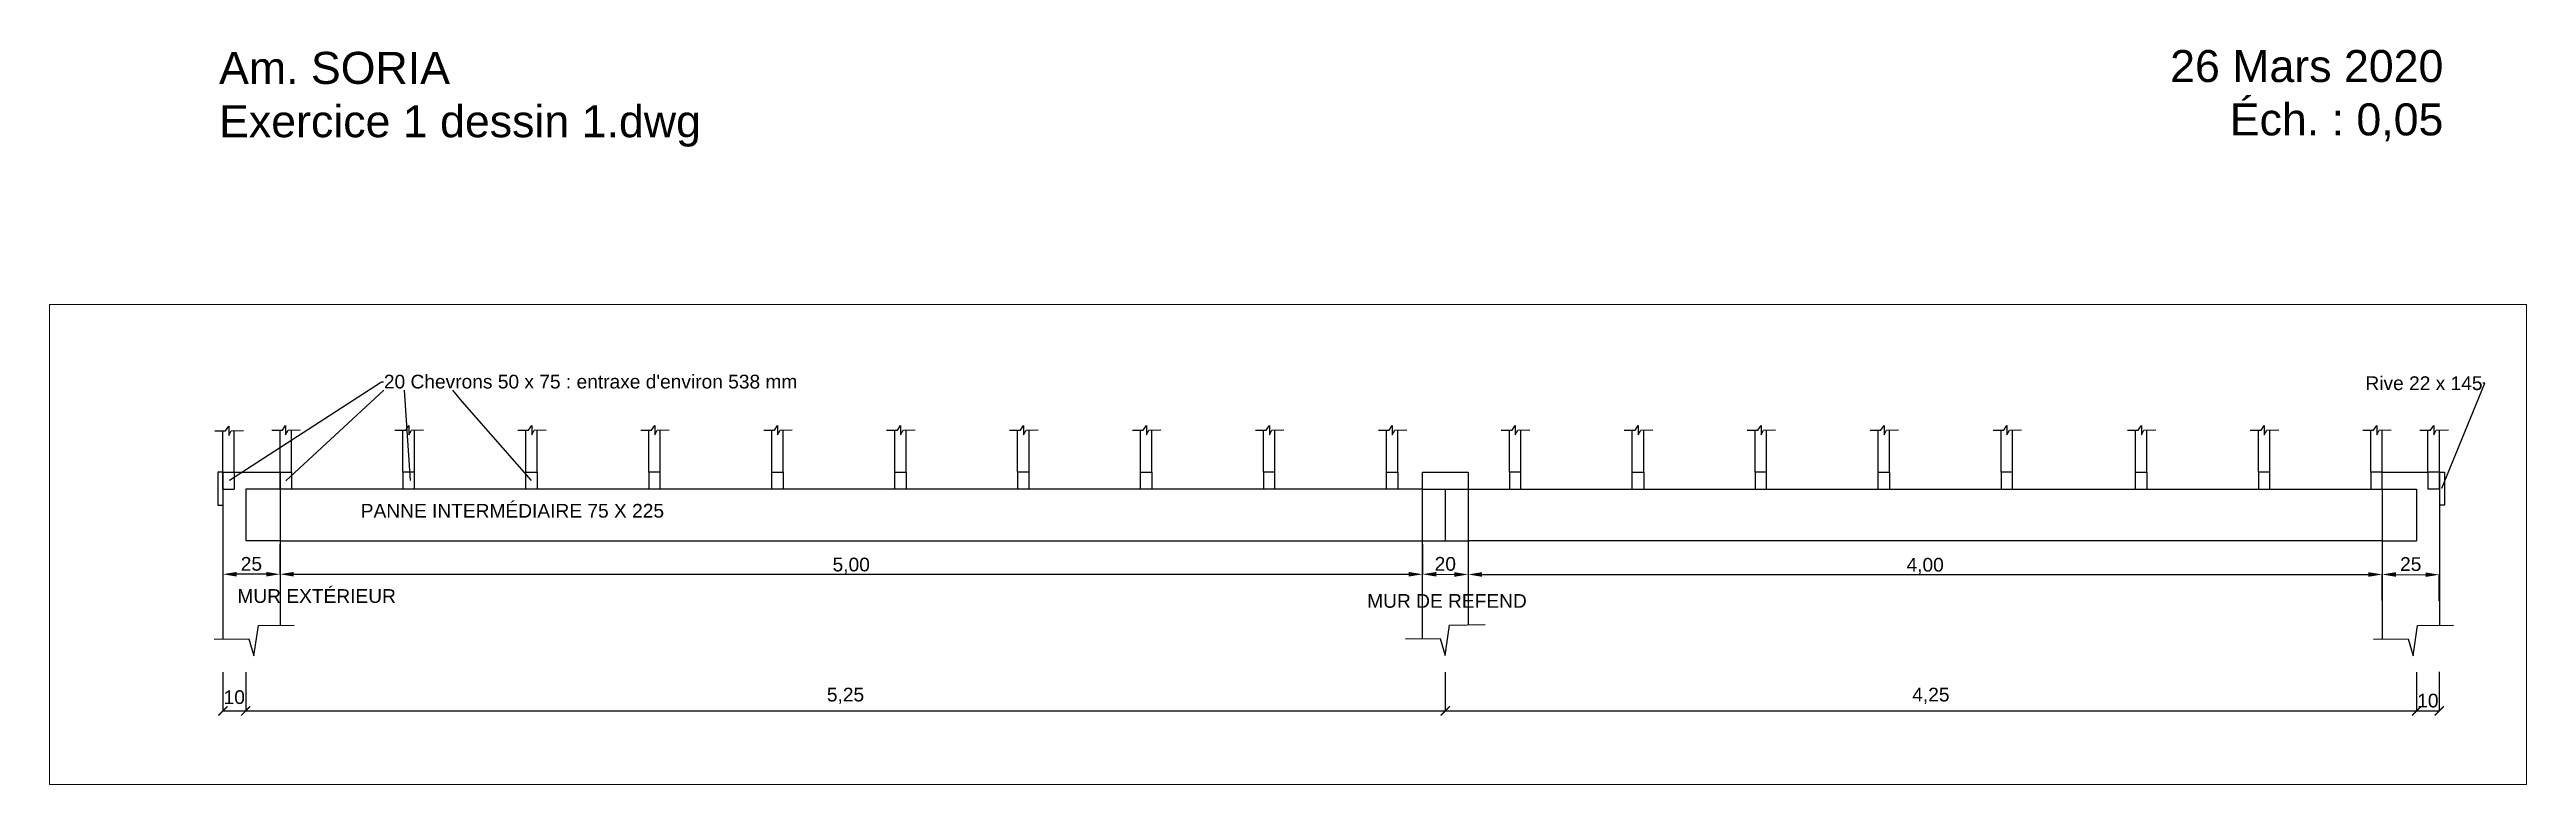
# Paper-space layout 'Présentation1' of a CAD drawing. Header units: millimetres. Extents: x 15 to 557, y 123 to 284.
# The model-space entities are those that its viewports show. They can reach past a viewport. Long polylines and large blocks are cut down to what shows.
import ezdxf
from ezdxf import colors
from ezdxf.entities.mleader import LeaderData, LeaderLine
from ezdxf.math import Vec2, Vec3

# ---------------------------------------------------------------- set-up
doc = ezdxf.new("R2010")
doc.units = ezdxf.units.MM
doc.linetypes.add('ACAD_ISO03W100', pattern=[30, 12, -18])
doc.styles.get("Standard").update_dxf_attribs({"font": 'Arial.ttf'})
doc.linetypes.add('ZIGZAG', pattern='A,0.00254,-5.08,[131,ltypeshp.shx,S=5.08,R=0,X=-5.08,Y=0],-10.16,[131,ltypeshp.shx,S=5.08,R=180,X=5.08,Y=0],-5.08', length=20.32254)
doc.dimstyles.new('ISO-25', dxfattribs={"dimtxt": 2.5, "dimasz": 2.5, "dimexe": 1.25, "dimexo": 0.625, "dimtad": 1, "dimtxsty": 'Standard', "dimcen": 2.5, "dimadec": 0, "dimazin": 0, "dimtfac": 1, "dimtmove": 0, "dimatfit": 3, "dimfxl": 1, "dimarcsym": 0})

# ---------------------------------------------------------------- blocks, each defined once
blk = doc.blocks.new('*D2')
at = {"color": 0, "lineweight": -2, "ltscale": 10, "transparency": 16777216}
for p, q in [((398, 754), (398, 621)), ((5398, 754), (5398, 621)), ((458, 622), (5338, 622))]:
    blk.add_line(p, q, dxfattribs=at)
at = {"color": 0, "ltscale": 10, "transparency": 16777216}
for points in [[(458, 632), (458, 612), (398, 622)], [(5338, 632), (5338, 612), (5398, 622)]]:
    blk.add_solid(points, dxfattribs=at)
at = {"layer": 'DEFPOINTS', "color": 0, "ltscale": 10, "transparency": 16777216}
for p in [(398, 769), (5398, 769), (5398, 622)]:
    blk.add_point(p, dxfattribs=at)
at = {"color": 0, "ltscale": 10, "transparency": 16777216, "insert": (2898, 659), "char_height": 60, "attachment_point": 5}
blk.add_mtext('5,00', dxfattribs=at)
blk = doc.blocks.new('*D3')
at = {"color": 0, "lineweight": -2, "transparency": 16777216}
for p, q in [((5598, 753), (5598, 620)), ((9598, 753), (9598, 620)), ((5658, 621), (9538, 621))]:
    blk.add_line(p, q, dxfattribs=at)
at = {"color": 0, "transparency": 16777216}
for points in [[(5658, 631), (5658, 611), (5598, 621)], [(9538, 631), (9538, 611), (9598, 621)]]:
    blk.add_solid(points, dxfattribs=at)
at = {"layer": 'DEFPOINTS', "color": 0, "transparency": 16777216}
for p in [(5598, 768), (9598, 768), (9598, 621)]:
    blk.add_point(p, dxfattribs=at)
at = {"color": 0, "transparency": 16777216, "insert": (7598, 658), "char_height": 60, "attachment_point": 5}
blk.add_mtext('4,00', dxfattribs=at)
blk = doc.blocks.new('*D4')
at = {"lineweight": -2, "transparency": 16777216}
blk.add_line((338, 622), (208, 622), dxfattribs=at)
at = {"transparency": 16777216}
for points in [[(208, 632), (208, 612), (148, 622)], [(338, 632), (338, 612), (398, 622)]]:
    blk.add_solid(points, dxfattribs=at)
at = {"layer": 'DEFPOINTS', "color": 0, "transparency": 16777216}
for p in [(148, 690), (398, 690), (148, 622)]:
    blk.add_point(p, dxfattribs=at)
at = {"color": 0, "transparency": 16777216, "insert": (273, 667), "char_height": 60, "attachment_point": 5}
blk.add_mtext('25', dxfattribs=at)
blk = doc.blocks.new('*D5')
at = {"color": 0, "lineweight": -2, "transparency": 16777216}
for p, q in [((5398, 621), (5398, 621)), ((5458, 622), (5538, 621)), ((5598, 621), (5598, 622))]:
    blk.add_line(p, q, dxfattribs=at)
at = {"color": 0, "transparency": 16777216}
for points in [[(5458, 632), (5458, 612), (5398, 622)], [(5538, 631), (5538, 611), (5598, 621)]]:
    blk.add_solid(points, dxfattribs=at)
at = {"layer": 'DEFPOINTS', "color": 0, "transparency": 16777216}
for p in [(5398, 622), (5598, 621), (5598, 621)]:
    blk.add_point(p, dxfattribs=at)
at = {"color": 0, "transparency": 16777216, "insert": (5498, 667), "char_height": 60, "attachment_point": 5, "rotation": 359.7219}
blk.add_mtext('20', dxfattribs=at)
blk = doc.blocks.new('*D6')
at = {"color": 0, "lineweight": -2, "transparency": 16777216}
for p, q in [((9598, 507), (9598, 622)), ((9658, 621), (9788, 620)), ((9848, 506), (9848, 621))]:
    blk.add_line(p, q, dxfattribs=at)
at = {"color": 0, "transparency": 16777216}
for points in [[(9658, 631), (9658, 611), (9598, 621)], [(9788, 630), (9788, 610), (9848, 620)]]:
    blk.add_solid(points, dxfattribs=at)
at = {"layer": 'DEFPOINTS', "color": 0, "transparency": 16777216}
for p in [(9848, 620), (9598, 507), (9848, 505)]:
    blk.add_point(p, dxfattribs=at)
at = {"color": 0, "transparency": 16777216, "insert": (9723, 666), "char_height": 60, "attachment_point": 5, "rotation": 359.7135}
blk.add_mtext('25', dxfattribs=at)
blk = doc.blocks.new('_ArchTick')
at = {"color": 0, "linetype": 'ByBlock', "const_width": 0.15}
blk.add_lwpolyline([(-0.5, -0.5), (0.5, 0.5)], dxfattribs=at)
blk = doc.blocks.new('*D7')
at = {"color": 0, "lineweight": -2, "transparency": 16777216}
for p, q in [((148, 194), (148, 23)), ((248, 194), (248, 23)), ((148, 24), (248, 24))]:
    blk.add_line(p, q, dxfattribs=at)
at = {"layer": 'DEFPOINTS', "color": 0, "transparency": 16777216}
for p in [(148, 194), (248, 194), (248, 24)]:
    blk.add_point(p, dxfattribs=at)
at = {"color": 0, "lineweight": -2, "transparency": 16777216, "xscale": 40, "yscale": 40, "zscale": 40, "rotation": 180}
blk.add_blockref('_ArchTick', (148, 24), dxfattribs=at)
at = {"color": 0, "lineweight": -2, "transparency": 16777216, "xscale": 40, "yscale": 40, "zscale": 40}
blk.add_blockref('_ArchTick', (248, 24), dxfattribs=at)
at = {"color": 0, "transparency": 16777216, "insert": (198, 84), "char_height": 60, "attachment_point": 5}
blk.add_mtext('10', dxfattribs=at)
blk = doc.blocks.new('*D9')
at = {"color": 0, "lineweight": -2, "transparency": 16777216}
for p, q in [((248, 194), (248, 23)), ((5498, 145), (5498, 23)), ((248, 24), (5498, 24))]:
    blk.add_line(p, q, dxfattribs=at)
at = {"layer": 'DEFPOINTS', "color": 0, "transparency": 16777216}
for p in [(248, 194), (5498, 145), (5498, 24)]:
    blk.add_point(p, dxfattribs=at)
at = {"color": 0, "lineweight": -2, "transparency": 16777216, "xscale": 40, "yscale": 40, "zscale": 40, "rotation": 180}
blk.add_blockref('_ArchTick', (248, 24), dxfattribs=at)
at = {"color": 0, "lineweight": -2, "transparency": 16777216, "xscale": 40, "yscale": 40, "zscale": 40}
blk.add_blockref('_ArchTick', (5498, 24), dxfattribs=at)
at = {"color": 0, "transparency": 16777216, "insert": (2873, 90), "char_height": 60, "attachment_point": 5}
blk.add_mtext('5,25', dxfattribs=at)
blk = doc.blocks.new('*D10')
at = {"color": 0, "lineweight": -2, "transparency": 16777216}
for p, q in [((5498, 194), (5498, 23)), ((9748, 194), (9748, 23)), ((5498, 24), (9748, 24))]:
    blk.add_line(p, q, dxfattribs=at)
at = {"layer": 'DEFPOINTS', "color": 0, "transparency": 16777216}
for p in [(5498, 195), (9748, 194), (9748, 24)]:
    blk.add_point(p, dxfattribs=at)
at = {"color": 0, "lineweight": -2, "transparency": 16777216, "xscale": 40, "yscale": 40, "zscale": 40, "rotation": 180}
blk.add_blockref('_ArchTick', (5498, 24), dxfattribs=at)
at = {"color": 0, "lineweight": -2, "transparency": 16777216, "xscale": 40, "yscale": 40, "zscale": 40}
blk.add_blockref('_ArchTick', (9748, 24), dxfattribs=at)
at = {"color": 0, "transparency": 16777216, "insert": (7623, 90), "char_height": 60, "attachment_point": 5}
blk.add_mtext('4,25', dxfattribs=at)
blk = doc.blocks.new('*D11')
at = {"color": 0, "lineweight": -2, "transparency": 16777216}
for p, q in [((9748, 194), (9748, 23)), ((9848, 195), (9848, 23)), ((9748, 24), (9848, 24))]:
    blk.add_line(p, q, dxfattribs=at)
at = {"layer": 'DEFPOINTS', "color": 0, "transparency": 16777216}
for p in [(9748, 194), (9848, 196), (9848, 24)]:
    blk.add_point(p, dxfattribs=at)
at = {"color": 0, "lineweight": -2, "transparency": 16777216, "xscale": 40, "yscale": 40, "zscale": 40, "rotation": 180}
blk.add_blockref('_ArchTick', (9748, 24), dxfattribs=at)
at = {"color": 0, "lineweight": -2, "transparency": 16777216, "xscale": 40, "yscale": 40, "zscale": 40}
blk.add_blockref('_ArchTick', (9848, 24), dxfattribs=at)
at = {"color": 0, "transparency": 16777216, "insert": (9798, 69), "char_height": 60, "attachment_point": 5}
blk.add_mtext('10', dxfattribs=at)

msp = doc.modelspace()

# ---------------------------------------------------------------- linework, layer by layer
for p, q in [((423.902, 1031.022), (852.753, 1427.513)), ((969.575, 1032.602), (942.8, 1427.513)), ((1196.099, 1377.723), (1154.667, 1427.513)), ((1498.11, 1031.692), (1196.099, 1377.723)), ((148.243, 1068.817), (148.243, 1249.459)), ((198.243, 1068.817), (198.243, 1249.459)), ((398.243, 1068.817), (398.243, 1251.779)), ((448.243, 1068.817), (448.243, 1251.779)), ((936.243, 1068.817), (936.243, 1249.459)), ((986.243, 1068.817), (986.243, 1249.459)), ((1474.243, 1068.817), (1474.243, 1249.459)), ((1524.243, 1068.817), (1524.243, 1249.459)), ((2012.243, 1068.817), (2012.243, 1249.459)), ((2062.243, 1068.817), (2062.243, 1249.459)), ((2550.243, 1068.817), (2550.243, 1249.459)), ((2600.243, 1068.817), (2600.243, 1249.459)), ((3088.243, 1068.817), (3088.243, 1249.459)), ((3138.243, 1068.817), (3138.243, 1249.459)), ((3626.243, 1068.817), (3626.243, 1249.459)), ((3676.243, 1068.817), (3676.243, 1249.459)), ((4164.243, 1068.817), (4164.243, 1249.459)), ((4214.243, 1068.817), (4214.243, 1249.459)), ((4702.243, 1068.817), (4702.243, 1249.459)), ((4752.243, 1068.817), (4752.243, 1249.459)), ((5240.243, 1068.817), (5240.243, 1249.459)), ((5290.243, 1068.817), (5290.243, 1249.459)), ((5778.243, 1068.817), (5778.243, 1249.459)), ((5828.243, 1068.817), (5828.243, 1249.459)), ((6316.243, 1068.817), (6316.243, 1249.459)), ((6366.243, 1068.817), (6366.243, 1249.459)), ((6854.243, 1068.817), (6854.243, 1249.459)), ((6904.243, 1068.817), (6904.243, 1249.459)), ((7392.243, 1068.817), (7392.243, 1249.459)), ((7442.243, 1068.817), (7442.243, 1249.459)), ((7930.243, 1068.817), (7930.243, 1249.459)), ((7980.243, 1068.817), (7980.243, 1249.459)), ((8518.243, 1068.817), (8518.243, 1249.459)), ((8568.243, 1068.817), (8568.243, 1249.459)), ((9056.243, 1068.817), (9056.243, 1249.459)), ((9106.243, 1068.817), (9106.243, 1249.459)), ((9548.243, 1068.817), (9548.243, 1249.459)), ((9598.243, 1068.817), (9598.243, 1249.459)), ((9798.243, 1068.817), (9798.243, 1249.459)), ((9848.243, 1068.817), (9848.243, 1249.459)), ((148.243, 1068.817), (126.243, 1068.817)), ((126.243, 1068.817), (126.243, 923.817)), ((148.243, 1068.817), (148.243, 768.817)), ((148.243, 993.817), (148.243, 1068.817)), ((148.243, 1068.817), (198.243, 1068.817)), ((148.243, 993.817), (198.243, 993.817)), ((198.243, 1068.817), (198.243, 993.817)), ((398.243, 1068.817), (398.243, 398.817)), ((398.243, 993.817), (398.243, 1068.817)), ((398.243, 993.817), (398.243, 1068.817)), ((398.243, 1068.817), (448.243, 1068.817)), ((5398.243, 993.817), (398.243, 993.817)), ((398.243, 993.817), (398.243, 768.817)), ((448.243, 1068.817), (448.243, 993.817)), ((986.243, 1068.817), (936.243, 1068.817)), ((936.243, 1068.817), (936.243, 993.817)), ((986.243, 993.817), (986.243, 1068.817)), ((1474.243, 993.817), (1474.243, 1068.817)), ((1474.243, 1068.817), (1524.243, 1068.817)), ((1524.243, 1068.817), (1524.243, 993.817)), ((2062.243, 1068.817), (2012.243, 1068.817)), ((2012.243, 1068.817), (2012.243, 993.817)), ((2062.243, 993.817), (2062.243, 1068.817)), ((2550.243, 993.817), (2550.243, 1068.817)), ((2550.243, 1068.817), (2600.243, 1068.817)), ((2600.243, 1068.817), (2600.243, 993.817)), ((3088.243, 993.817), (3088.243, 1068.817)), ((3088.243, 1068.817), (3138.243, 1068.817)), ((3138.243, 1068.817), (3138.243, 993.817)), ((3676.243, 1068.817), (3626.243, 1068.817)), ((3626.243, 1068.817), (3626.243, 993.817)), ((3676.243, 993.817), (3676.243, 1068.817)), ((4164.243, 993.817), (4164.243, 1068.817)), ((4164.243, 1068.817), (4214.243, 1068.817)), ((4214.243, 1068.817), (4214.243, 993.817)), ((4752.243, 1068.817), (4702.243, 1068.817)), ((4702.243, 1068.817), (4702.243, 993.817)), ((4752.243, 993.817), (4752.243, 1068.817)), ((5225.437, 993.817), (5225.437, 993.817)), ((5240.243, 993.817), (5240.243, 1068.817)), ((5240.243, 1068.817), (5290.243, 1068.817)), ((5290.243, 1068.817), (5290.243, 993.817)), ((5398.243, 340.425), (5398.243, 1068.817)), ((5548.243, 993.817), (5598.243, 993.817)), ((5598.243, 1068.817), (5598.243, 601.109)), ((5598.243, 993.817), (9598.243, 993.817)), ((5828.243, 1068.817), (5778.243, 1068.817)), ((5778.243, 1068.817), (5778.243, 993.817)), ((5828.243, 993.817), (5828.243, 1068.817)), ((6316.243, 993.817), (6316.243, 1068.817)), ((6316.243, 1068.817), (6366.243, 1068.817)), ((6366.243, 1068.817), (6366.243, 993.817)), ((6598.243, 993.817), (6598.243, 993.817)), ((6904.243, 1068.817), (6854.243, 1068.817)), ((6854.243, 1068.817), (6854.243, 993.817)), ((6904.243, 993.817), (6904.243, 1068.817)), ((7392.243, 993.817), (7392.243, 1068.817)), ((7392.243, 1068.817), (7442.243, 1068.817)), ((7442.243, 1068.817), (7442.243, 993.817)), ((7980.243, 1068.817), (7930.243, 1068.817)), ((7930.243, 1068.817), (7930.243, 993.817)), ((7980.243, 993.817), (7980.243, 1068.817)), ((8518.243, 993.817), (8518.243, 1068.817)), ((8518.243, 1068.817), (8568.243, 1068.817)), ((8568.243, 1068.817), (8568.243, 993.817)), ((9106.243, 1068.817), (9056.243, 1068.817)), ((9056.243, 1068.817), (9056.243, 993.817)), ((9106.243, 993.817), (9106.243, 1068.817)), ((9598.243, 1068.817), (9548.243, 1068.817)), ((9548.243, 1068.817), (9548.243, 993.817)), ((9598.243, 993.817), (9598.243, 1068.817)), ((9598.243, 993.817), (9598.243, 768.817)), ((9798.243, 1068.817), (9798.243, 993.817)), ((9848.243, 1068.817), (9798.243, 1068.817)), ((9848.243, 993.817), (9798.243, 993.817)), ((9848.243, 1068.817), (9848.243, 398.817)), ((9848.243, 993.817), (9848.243, 1068.817)), ((9848.243, 1068.817), (9870.243, 1068.817)), ((9870.243, 1068.817), (9870.243, 923.817)), ((126.243, 923.817), (148.243, 923.817)), ((9870.243, 923.817), (9848.243, 923.817)), ((148.243, 768.817), (148.243, 338.093)), ((398.243, 768.817), (5398.243, 768.817)), ((9598.243, 768.817), (5598.243, 768.817)), ((9598.243, 768.817), (9598.243, 338.093)), ((5598.243, 601.109), (5598.243, 401.177))]:
    msp.add_line(p, q)
at = {"linetype": 'ZIGZAG', "ltscale": 0.1}
for p, q in [((198.243, 1068.817), (398.243, 1068.817)), ((9598.243, 1068.817), (9798.243, 1068.817))]:
    msp.add_line(p, q, dxfattribs=at)
at = {"linetype": 'ACAD_ISO03W100', "ltscale": 0.1}
for p, q in [((248.243, 993.817), (248.243, 768.817)), ((398.243, 993.817), (248.243, 993.817)), ((9598.243, 993.817), (9748.243, 993.817)), ((9748.243, 993.817), (9748.243, 768.817)), ((398.243, 768.817), (248.243, 768.817)), ((9598.243, 768.817), (9748.243, 768.817))]:
    msp.add_line(p, q, dxfattribs=at)
at = {"linetype": 'ZIGZAG', "ltscale": 2}
msp.add_line((5398.243, 1068.817), (5598.243, 1068.817), dxfattribs=at)
at = {"linetype": 'ACAD_ISO03W100', "ltscale": 0.05}
for p, q in [((5398.243, 993.817), (5598.243, 993.817)), ((5498.243, 768.817), (5498.243, 993.817)), ((5398.243, 768.817), (5598.243, 768.817))]:
    msp.add_line(p, q, dxfattribs=at)
at = {"linetype": 'Continuous'}
for points in [[(112.955, 1249.566), (160.269, 1249.433), (174.105, 1269.912), (174.105, 1229.622), (184.983, 1249.809), (237.726, 1251.064)], [(361.763, 1251.861), (409.077, 1251.728), (422.913, 1272.208), (422.913, 1231.917), (433.791, 1252.104), (486.534, 1253.359)], [(900.924, 1251.861), (948.238, 1251.728), (962.074, 1272.208), (962.074, 1231.917), (972.952, 1252.104), (1025.695, 1253.359)], [(1438.924, 1251.861), (1486.238, 1251.728), (1500.074, 1272.208), (1500.074, 1231.917), (1510.952, 1252.104), (1563.695, 1253.359)], [(1976.924, 1251.861), (2024.238, 1251.728), (2038.074, 1272.208), (2038.074, 1231.917), (2048.952, 1252.104), (2101.695, 1253.359)], [(2514.924, 1251.861), (2562.238, 1251.728), (2576.074, 1272.208), (2576.074, 1231.917), (2586.952, 1252.104), (2639.695, 1253.359)], [(3052.924, 1251.861), (3100.238, 1251.728), (3114.074, 1272.208), (3114.074, 1231.917), (3124.952, 1252.104), (3177.695, 1253.359)], [(3590.924, 1251.861), (3638.238, 1251.728), (3652.074, 1272.208), (3652.074, 1231.917), (3662.952, 1252.104), (3715.695, 1253.359)], [(4128.924, 1251.861), (4176.238, 1251.728), (4190.074, 1272.208), (4190.074, 1231.917), (4200.952, 1252.104), (4253.695, 1253.359)], [(4666.924, 1251.861), (4714.238, 1251.728), (4728.074, 1272.208), (4728.074, 1231.917), (4738.952, 1252.104), (4791.695, 1253.359)], [(5204.924, 1251.861), (5252.238, 1251.728), (5266.074, 1272.208), (5266.074, 1231.917), (5276.952, 1252.104), (5329.695, 1253.359)], [(5742.924, 1251.861), (5790.238, 1251.728), (5804.074, 1272.208), (5804.074, 1231.917), (5814.952, 1252.104), (5867.695, 1253.359)], [(6280.924, 1251.861), (6328.238, 1251.728), (6342.074, 1272.208), (6342.074, 1231.917), (6352.952, 1252.104), (6405.695, 1253.359)], [(6818.924, 1251.861), (6866.238, 1251.728), (6880.074, 1272.208), (6880.074, 1231.917), (6890.952, 1252.104), (6943.695, 1253.359)], [(7356.924, 1251.861), (7404.238, 1251.728), (7418.074, 1272.208), (7418.074, 1231.917), (7428.952, 1252.104), (7481.695, 1253.359)], [(7894.924, 1251.861), (7942.238, 1251.728), (7956.074, 1272.208), (7956.074, 1231.917), (7966.952, 1252.104), (8019.695, 1253.359)], [(8482.924, 1251.861), (8530.238, 1251.728), (8544.074, 1272.208), (8544.074, 1231.917), (8554.952, 1252.104), (8607.695, 1253.359)], [(9020.924, 1251.861), (9068.238, 1251.728), (9082.074, 1272.208), (9082.074, 1231.917), (9092.952, 1252.104), (9145.695, 1253.359)], [(9512.924, 1251.861), (9560.238, 1251.728), (9574.074, 1272.208), (9574.074, 1231.917), (9584.952, 1252.104), (9637.695, 1253.359)], [(9762.924, 1251.861), (9810.238, 1251.728), (9824.074, 1272.208), (9824.074, 1231.917), (9834.952, 1252.104), (9887.695, 1253.359)], [(110.607, 337.513), (262.046, 339.848), (284.298, 265.142), (303.337, 397.873), (303.337, 397.873), (460.021, 399.792)], [(5323.597, 339.258), (5475.036, 341.593), (5497.288, 266.887), (5516.327, 399.618), (5516.327, 399.618), (5673.012, 401.537)], [(9560.607, 337.513), (9712.046, 339.848), (9734.298, 265.142), (9753.337, 397.873), (9753.337, 397.873), (9910.021, 399.792)]]:
    msp.add_lwpolyline(points, dxfattribs=at)

# ---------------------------------------------------------------- texts
at = {"char_height": 60, "attachment_point": 1}
for s, insert in [('PANNE INTERMÉDIAIRE 75 X 225', (751.478, 929.53)), ('MUR EXTÉRIEUR', (211.608, 556.729)), ('MUR DE REFEND', (5156.07, 535.252))]:
    msp.add_mtext_dynamic_manual_height_columns(s, width=1494.17504, gutter_width=12.5, heights=[0], dxfattribs=dict(at, insert=insert))

# ---------------------------------------------------------------- dimensions: what is measured, and where the dimension line sits
at = {"ltscale": 10}
dim = msp.add_linear_dim(base=(5398.243, 621.838), p1=(398.243, 768.817), p2=(5398.243, 768.817), text='5,00', dimstyle='ISO-25', override={"dimtxt": 60, "dimasz": 60, "dimexo": 15, "dimdec": 2, "dimlfac": 0.001, "dimrnd": 1}, dxfattribs=at)
dim.commit()
dim.dimension.update_dxf_attribs({"geometry": '*D2', "text_midpoint": (2898.243, 658.603)})
dim = msp.add_linear_dim(base=(9598.237, 620.868), p1=(5598.237, 767.568), p2=(9598.237, 767.568), text='4,00', dimstyle='ISO-25', override={"dimtxt": 60, "dimasz": 60, "dimexo": 15, "dimdec": 2, "dimlfac": 0.001, "dimrnd": 1})
dim.commit()
dim.dimension.update_dxf_attribs({"geometry": '*D3', "text_midpoint": (7598.237, 657.633)})
for base, p1, p2, override, picture, middle in [((147.676, 621.838), (398.243, 690.222), (147.676, 690.222), {"dimtxt": 60, "dimasz": 60, "dimgap": 15, "dimdec": 0, "dimlfac": 0.1, "dimse1": 1, "dimse2": 1, "dimclrd": 256}, '*D4', (272.96, 667.248)), ((5498.243, 23.818), (248.243, 194.461), (5498.243, 145.157), {"dimtxt": 60, "dimasz": 40, "dimgap": 30, "dimlfac": 0.001, "dimblk1": 'ArchTick', "dimblk2": 'ArchTick', "dimsah": 1}, '*D9', (2873.243, 89.957)), ((9748.243, 23.818), (5498.243, 194.789), (9748.243, 194.439), {"dimtxt": 60, "dimasz": 40, "dimgap": 30, "dimlfac": 0.001, "dimblk1": 'ArchTick', "dimblk2": 'ArchTick', "dimsah": 1}, '*D10', (7623.243, 89.957))]:
    dim = msp.add_linear_dim(base=base, p1=p1, p2=p2, dimstyle='ISO-25', override=override)
    dim.commit()
    dim.dimension.update_dxf_attribs({"geometry": picture, "text_midpoint": middle})
for p1, p2, distance, picture, middle in [((5398.243, 621.838), (5598.243, 620.867), 0, '*D5', (5498.464, 666.762)), ((9597.654, 506.675), (9847.66, 505.425), 114.197, '*D6', (9723.455, 665.654))]:
    dim = msp.add_aligned_dim(p1=p1, p2=p2, distance=distance, dimstyle='ISO-25', override={"dimtxt": 60, "dimasz": 60, "dimgap": 15, "dimlfac": 0.1})
    dim.commit()
    dim.dimension.update_dxf_attribs({"geometry": picture, "text_midpoint": middle})
for base, p1, p2, override, picture, middle in [((248.243, 23.818), (148.243, 194.461), (248.243, 194.461), {"dimtxt": 60, "dimasz": 40, "dimgap": 30, "dimlfac": 0.1, "dimblk1": 'ArchTick', "dimblk2": 'ArchTick', "dimsah": 1}, '*D7', (198.243, 23.818)), ((9848.243, 23.818), (9748.243, 194.439), (9848.243, 195.659), {"dimtxt": 60, "dimasz": 40, "dimgap": 15, "dimlfac": 0.1, "dimblk1": 'ArchTick', "dimblk2": 'ArchTick', "dimsah": 1}, '*D11', (9798.243, 23.818))]:
    dim = msp.add_linear_dim(base=base, p1=p1, p2=p2, dimstyle='ISO-25', override=override)
    dim.commit()
    dim.dimension.update_dxf_attribs({"geometry": picture, "text_midpoint": middle, "dimtype": 160})

# ---------------------------------------------------------------- leaders
ml = msp.add_multileader_mtext('Standard')
ml.set_content("20 Chevrons 50 x 75 : entraxe d'environ 538 mm ", color=256)
ml.set_leader_properties()
ml.build(insert=Vec2(0, 0))
ctx = ml.context
ctx.base_point, ctx.char_height, ctx.plane_origin = Vec3(850.753, 1464.225), 60, Vec3(173.736, 1031.951)
notes = []
notes.append((ctx, [(0, (1, 1, 0), (842.753, 1464.225), (1, 0), 8, [(0, [(173.736, 1031.951)], 0, [])])]))
ctx.mtext.insert, ctx.mtext.flow_direction = Vec3(852.753, 1494.634), 5
ml = msp.add_multileader_mtext('Standard')
ml.set_content('Rive 22 x 145', color=256)
ml.set_leader_properties()
ml.build(insert=Vec2(0, 0))
ctx = ml.context
ctx.base_point, ctx.char_height, ctx.plane_origin = Vec3(9533.509, 1457.272), 60, Vec3(9858.31, 994.588)
ctx.text_align_type = 2
notes.append((ctx, [(1, (1, 1, 0), (10047.283, 1457.272), (-1, 0), 8, [(0, [(9858.31, 994.588)], 0, [])])]))
ctx.mtext.insert, ctx.mtext.width, ctx.mtext.alignment, ctx.mtext.flow_direction = Vec3(10037.283, 1487.681), 1898.54404, 3, 5
for ctx, leaders in notes:
    for number, flags, end, landing, length, lines in leaders:
        leader = LeaderData()
        leader.index, (leader.has_last_leader_line, leader.has_dogleg_vector, leader.attachment_direction) = number, flags
        leader.last_leader_point, leader.dogleg_vector, leader.dogleg_length = Vec3(end), Vec3(landing), length
        for number, points, colour, breaks in lines:
            line = LeaderLine()
            line.index, line.vertices, line.color, line.breaks = number, Vec3.list(points), colors.encode_raw_color(colour), breaks
            leader.lines.append(line)
        ctx.leaders.append(leader)

psp = doc.layouts.new('Présentation1')

# ---------------------------------------------------------------- texts
at = {"char_height": 7, "attachment_point": 1}
for s, width, insert in [('Am. SORIA\\PExercice 1 dessin 1.dwg', 172.1554, (52.22, 283.35)), ('\\pxqr;26 Mars 2020\\PÉch. : 0,05', 60.1628, (478.78, 283.75))]:
    psp.add_mtext_dynamic_manual_height_columns(s, width=width, gutter_width=12.5, heights=[0], dxfattribs=dict(at, insert=insert))

# ---------------------------------------------------------------- viewports
at = {"layer": '0', "view_target_point": (5189.922, 76.929)}
psp.add_viewport(center=(286.12, 175.6), size=(542, 104.9538), view_center_point=(-380.432, 675.133), view_height=2099.07522, dxfattribs=at)

doc.saveas('drawing.dxf')
